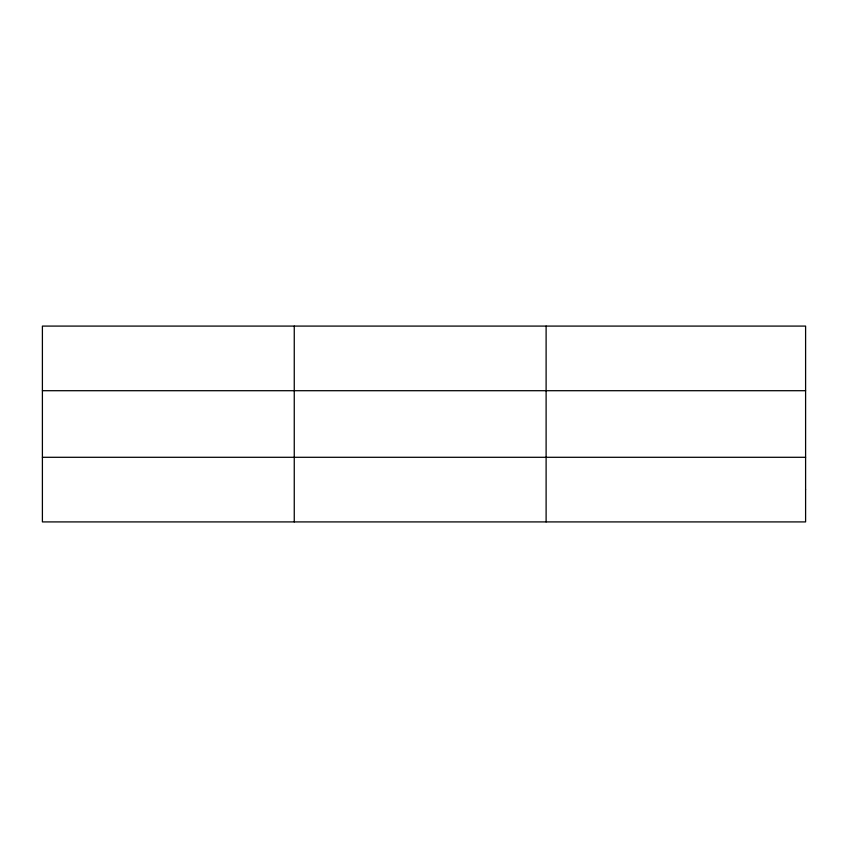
<?xml version="1.0" encoding="UTF-8"?>
<svg xmlns="http://www.w3.org/2000/svg" width="848" height="848" viewBox="0 0 848 848"><rect width="100%" height="100%" fill="white"/><g stroke="black" fill="none" stroke-linecap="round" stroke-linejoin="round"><path stroke-width="1.27" d="M294.256 326.088L294.256 521.912M546.112 326.088L546.112 521.912M42.4 390.705L805.6 390.705M42.4 457.295L805.6 457.295M805.6 489.603L805.6 521.912L42.4 521.912L42.4 326.088L805.6 326.088L805.6 489.603"/></g></svg>
